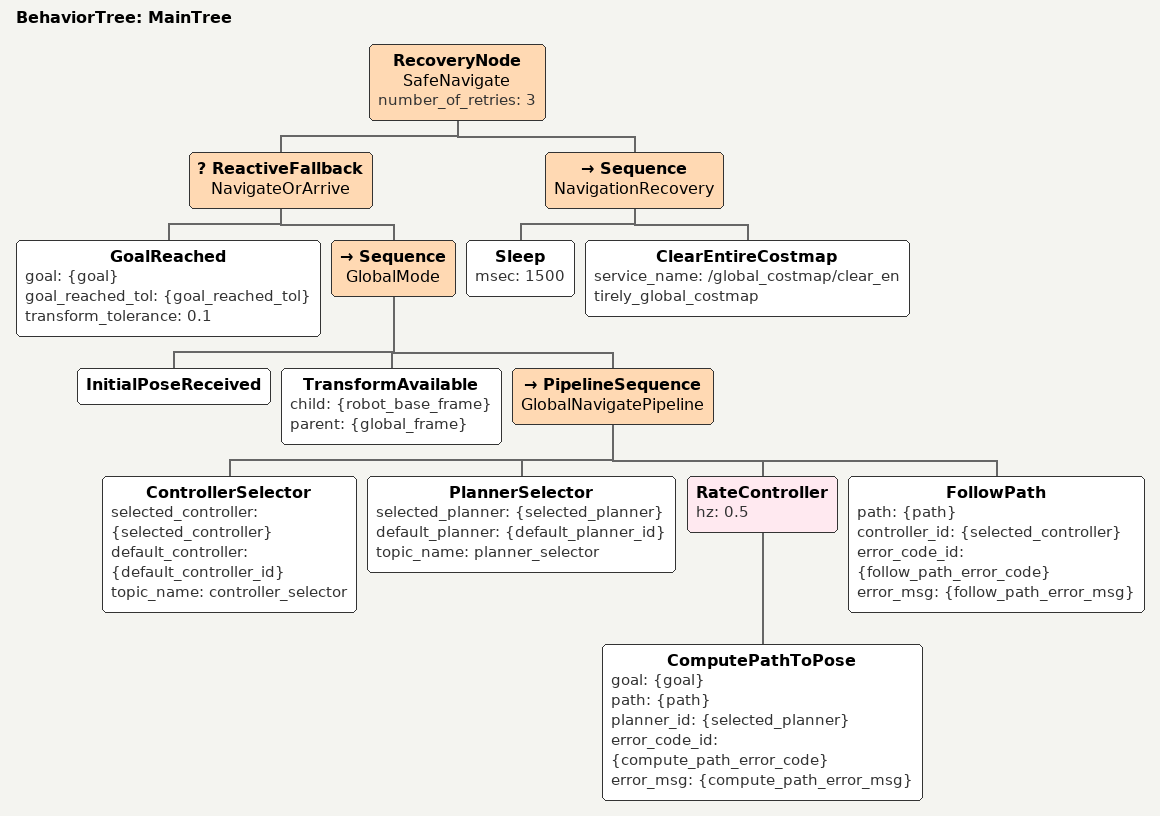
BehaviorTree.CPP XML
<!--
  Navigate-to-pose:
  - Replan at 1 Hz while FollowPath runs
  - Path via /plan (action get_result may stall); no SmoothPath
-->
<root BTCPP_format="4" main_tree_to_execute="MainTree">
  <BehaviorTree ID="MainTree">
    <RecoveryNode name="SafeNavigate" number_of_retries="3">
      <ReactiveFallback name="NavigateOrArrive">
        <GoalReached goal="{goal}" goal_reached_tol="{goal_reached_tol}" transform_tolerance="0.1"/>

        <Sequence name="GlobalMode">
          <InitialPoseReceived/>
          <TransformAvailable child="{robot_base_frame}" parent="{global_frame}"/>
          <PipelineSequence name="GlobalNavigatePipeline">
            <ControllerSelector
              selected_controller="{selected_controller}"
              default_controller="{default_controller_id}"
              topic_name="controller_selector"/>
            <PlannerSelector
              selected_planner="{selected_planner}"
              default_planner="{default_planner_id}"
              topic_name="planner_selector"/>
            <RateController hz="0.5">
              <ComputePathToPose
                goal="{goal}"
                path="{path}"
                planner_id="{selected_planner}"
                error_code_id="{compute_path_error_code}"
                error_msg="{compute_path_error_msg}"/>
            </RateController>
            <FollowPath
              path="{path}"
              controller_id="{selected_controller}"
              error_code_id="{follow_path_error_code}"
              error_msg="{follow_path_error_msg}"/>
          </PipelineSequence>
        </Sequence>
      </ReactiveFallback>

      <Sequence name="NavigationRecovery">
        <Sleep msec="1500"/>
        <ClearEntireCostmap service_name="/global_costmap/clear_entirely_global_costmap"/>
      </Sequence>
    </RecoveryNode>
  </BehaviorTree>
</root>
